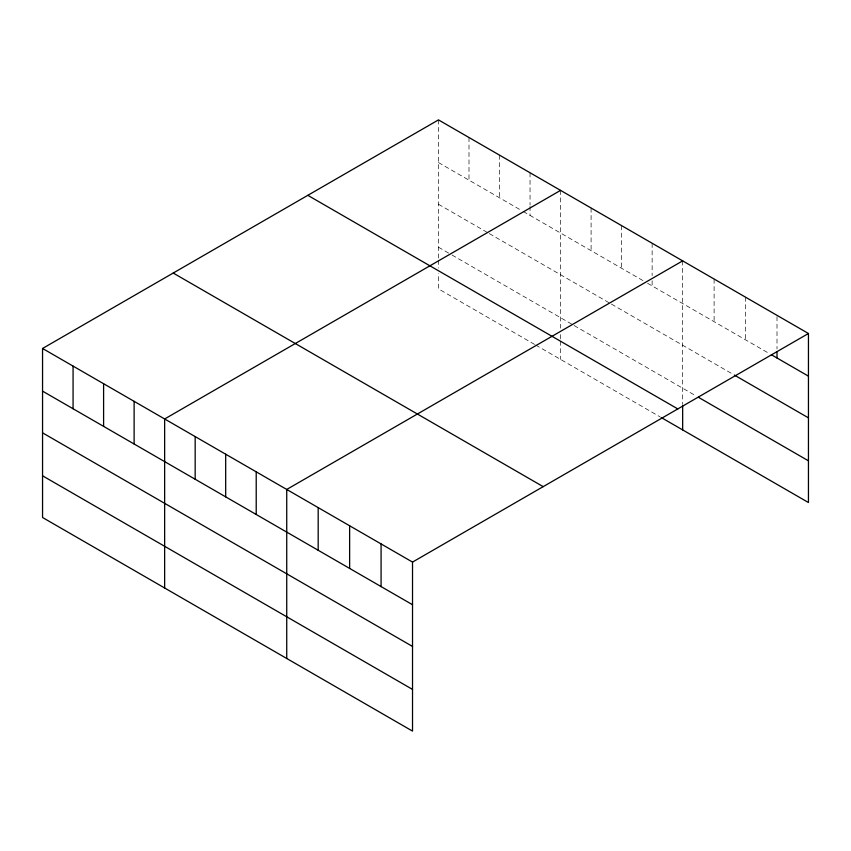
<?xml version="1.0" encoding="UTF-8"?>
<svg xmlns="http://www.w3.org/2000/svg" width="851" height="851" viewBox="0 0 851 851"><rect width="100%" height="100%" fill="white"/><g stroke="black" fill="none" stroke-linecap="round" stroke-linejoin="round"><path stroke-width="0.64" stroke-dasharray="4.25 3.19" d="M438.478 162.552L522.131 210.846M523.259 211.495L643.09 280.681M647.611 283.298L769.144 353.452M438.478 204.251L488.219 232.972M489.346 233.621L610.305 303.456M611.433 304.105L733.2 374.408M438.478 247.215L450.913 254.396M452.041 255.045L573 324.88M574.127 325.539L696.139 395.981M534.566 344.4L438.478 288.915L438.478 273.277M535.694 345.049L660.046 416.841M777.006 316.636L777.006 348.953M745.55 297.18L745.55 339.836M714.106 279.032L714.106 321.678M682.662 260.874L682.662 403.831M652.132 243.248L652.132 275.564M652.132 280.734L652.132 285.904M621.613 225.632L621.613 268.278M591.094 208.006L591.094 250.662M560.564 190.379L560.564 328.135M560.564 334.645L560.564 339.857M560.564 341.166L560.564 359.409M530.045 172.764L530.045 205.07M530.045 206.368L530.045 215.42M499.516 155.137L499.516 197.794M468.997 137.511L468.997 180.167M438.478 119.895L438.478 258.949M438.478 260.246L438.478 268.065"/><path stroke-width="1.28" d="M42.55 348.474L412.522 562.085L412.522 731.105L42.55 517.504L42.55 348.474L438.478 119.895L808.45 333.496L808.45 502.526L661.174 417.501M560.564 190.379L164.647 418.969L164.647 587.988M682.662 260.874L286.734 489.453L286.734 658.483M412.522 562.085L808.45 333.496M771.389 354.75L808.45 376.153M734.328 375.057L808.45 417.852M698.384 397.268L808.45 460.816M307.817 195.326L677.8 408.927M173.2 273.043L543.183 486.644M42.55 391.13L412.522 604.731M42.55 432.84L412.522 646.441M42.55 475.805L412.522 689.406M777.006 351.537L777.006 357.994M682.662 405.14L682.662 429.893M381.078 543.927L381.078 586.584M349.633 525.769L349.633 568.425M318.178 507.611L318.178 550.267M256.215 471.837L256.215 514.493M225.685 454.211L225.685 496.867M195.166 436.595L195.166 479.241M134.118 401.342L134.118 443.999M103.599 383.727L103.599 426.372M73.069 366.1L73.069 408.757"/></g></svg>
